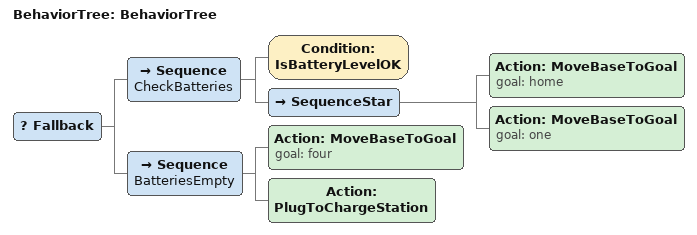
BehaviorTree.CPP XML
<root>
    <BehaviorTree ID="BehaviorTree">
            <Fallback>
                <Sequence name="CheckBatteries">
                    <Condition ID="IsBatteryLevelOK"/>
                    <SequenceStar>
                        <Action ID="MoveBaseToGoal" goal="home"/>
                        <Action ID="MoveBaseToGoal" goal="one"/>
                    </SequenceStar>
                </Sequence>
                <Sequence name="BatteriesEmpty">
                    <Action ID="MoveBaseToGoal" goal="four"/>
                    <Action ID="PlugToChargeStation"/>
                </Sequence>
            </Fallback>
    </BehaviorTree>
</root>
